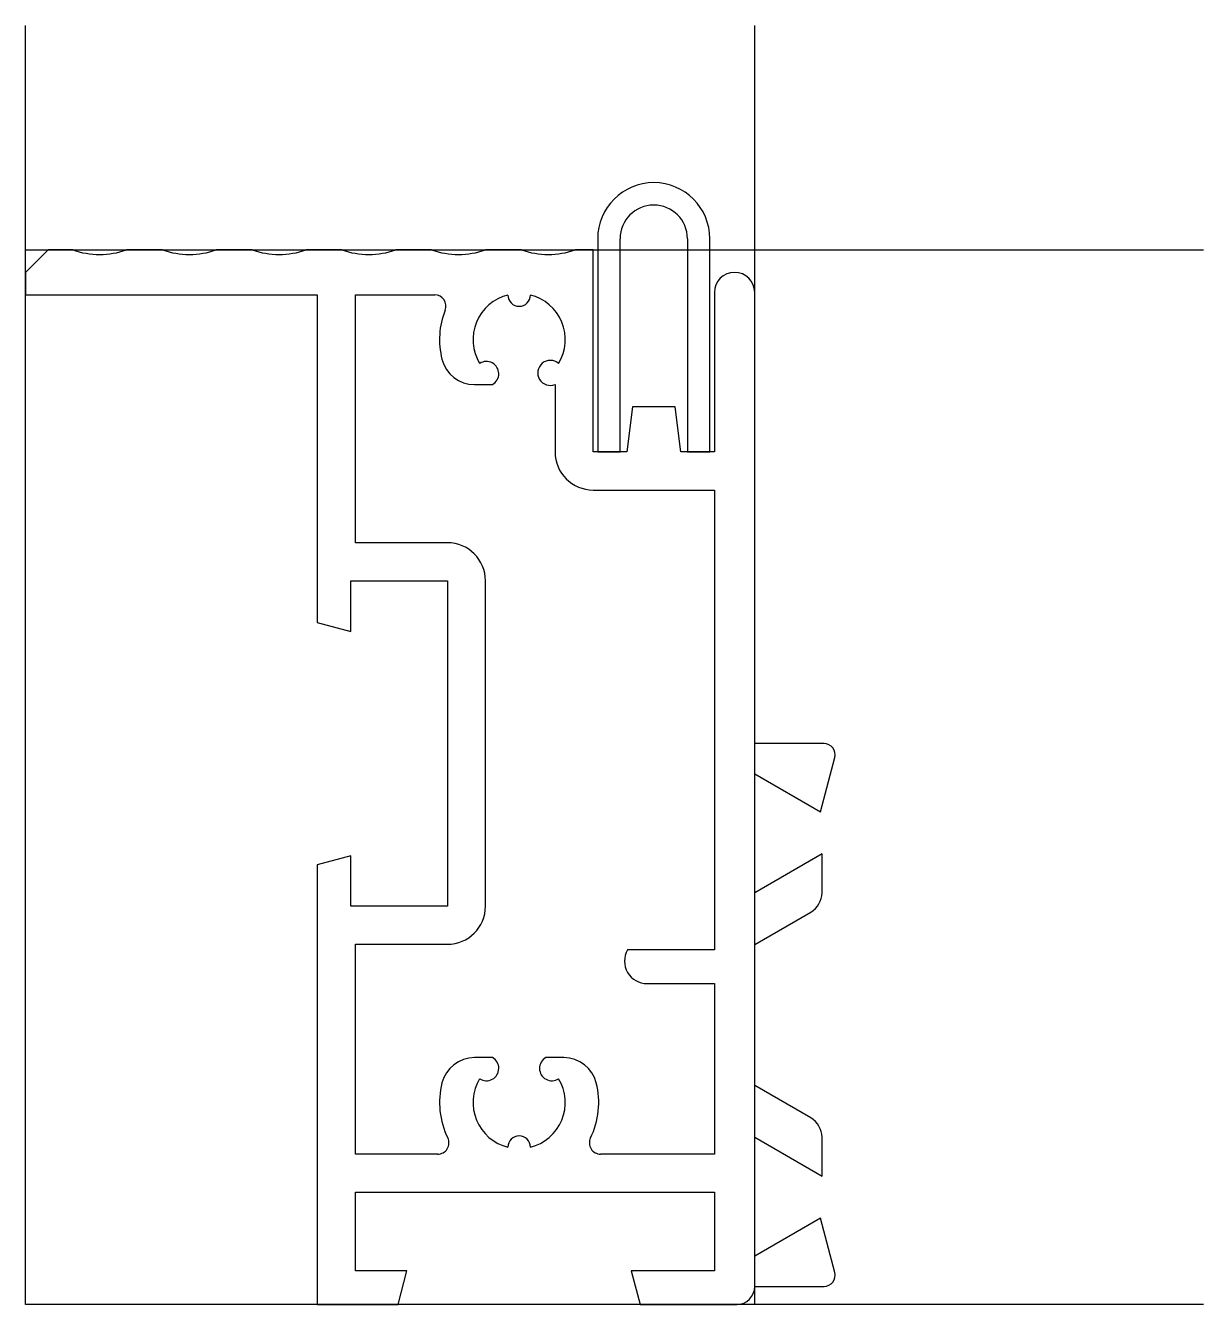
# Model space of a CAD drawing. Extents: x -32.5 to 20, y -47 to 10.
import ezdxf

# ---------------------------------------------------------------- set-up
doc = ezdxf.new("R2010")
doc.units = 0
doc.layers.get('0').update_dxf_attribs({"linetype": 'CONTINUOUS'})

msp = doc.modelspace()

# ---------------------------------------------------------------- linework, layer by layer
at = {"linetype": 'CONTINUOUS'}
for p, q in [((-32.5, -47), (-32.5, 10)), ((0, -47), (0, 10)), ((-32.5, 0), (20, 0)), ((-31.5, 0), (-32.5, -1)), ((-30.4, 0), (-31.5, 0)), ((-26.4, 0), (-28, 0)), ((-22.4, 0), (-24, 0)), ((-18.4, 0), (-20, 0)), ((-14.4, 0), (-16, 0)), ((-10.4, 0), (-12, 0)), ((-7.2, 0), (-8, 0)), ((-7.2, -9), (-7.2, 0)), ((-7, 0.5), (-7, -9)), ((-6, -9), (-6, 0.5)), ((-3, 0.5), (-3, -9)), ((-2, -9), (-2, 0.5)), ((-32.5, -1), (-32.5, -2)), ((-32.5, -2), (-19.5, -2)), ((-19.5, -2), (-19.5, -16.6)), ((-17.8, -13.05), (-17.8, -2)), ((-17.8, -2), (-14.26, -2)), ((-1.8, -1.9), (-1.8, -9)), ((0, -22), (0, -1.9)), ((-12.49, -6), (-11.69, -6)), ((-8.9, -6), (-8.9, -9)), ((-5.45, -7), (-5.7, -9)), ((-3.55, -7), (-5.45, -7)), ((-3.3, -9), (-3.55, -7)), ((-5.7, -9), (-7.2, -9)), ((-7, -9), (-6, -9)), ((-1.8, -9), (-3.3, -9)), ((-3, -9), (-2, -9)), ((-7.2, -10.7), (-1.8, -10.7)), ((-1.8, -10.7), (-1.8, -31.2)), ((-13.7, -13.05), (-17.8, -13.05)), ((-18, -17), (-18, -14.75)), ((-18, -14.75), (-13.7, -14.75)), ((-13.7, -14.75), (-13.7, -29.25)), ((-12, -29.25), (-12, -14.75)), ((-19.5, -16.6), (-18, -17)), ((3.09, -22), (0, -22)), ((2.93, -25.04), (3.57, -22.63)), ((0, -28.65), (0, -23.35)), ((0, -23.35), (2.93, -25.04)), ((-18, -27), (-19.5, -27.4)), ((-18, -29.25), (-18, -27)), ((3, -26.91), (0, -28.65)), ((3, -28.65), (3, -26.91)), ((-19.5, -27.4), (-19.5, -47)), ((-13.7, -29.25), (-18, -29.25)), ((0, -30.96), (2.5, -29.51)), ((-17.8, -40.3), (-17.8, -30.95)), ((-17.8, -30.95), (-13.7, -30.95)), ((-1.8, -31.2), (-5.67, -31.2)), ((0, -37.24), (0, -30.96)), ((-4.8, -32.7), (-1.8, -32.7)), ((-1.8, -32.7), (-1.8, -40.3)), ((-11.69, -36), (-12.49, -36)), ((-8.51, -36), (-9.31, -36)), ((2.5, -38.69), (0, -37.24)), ((0, -44.85), (0, -39.55)), ((0, -39.55), (3, -41.29)), ((3, -41.29), (3, -39.55)), ((-14.13, -40.3), (-17.8, -40.3)), ((-1.8, -40.3), (-6.87, -40.3)), ((-17.8, -45.5), (-17.8, -42)), ((-17.8, -42), (-1.8, -42)), ((-1.8, -42), (-1.8, -45.5)), ((2.93, -43.16), (0, -44.85)), ((3.57, -45.57), (2.93, -43.16)), ((-15.5, -45.5), (-17.8, -45.5)), ((-15.9, -47), (-15.5, -45.5)), ((-1.8, -45.5), (-5.5, -45.5)), ((-5.5, -45.5), (-5.1, -47)), ((0, -46.2), (3.09, -46.2)), ((20, -47), (-32.5, -47)), ((-19.5, -47), (-15.9, -47)), ((-5.1, -47), (-0.8, -47))]:
    msp.add_line(p, q, dxfattribs=at)
for centre, radius, start, end in [((-4.5, 0.5), 2.5, 0, 180), ((-4.5, 0.5), 1.5, 0, 180), ((-29.2, 3.479), 3.68, 250.9686, 289.0314), ((-25.2, 3.5), 3.7, 251.0754, 288.9246), ((-21.2, 3.5), 3.7, 251.0754, 288.9246), ((-17.2, 3.5), 3.7, 251.0754, 288.9246), ((-13.2, 3.5), 3.7, 251.0754, 288.9246), ((-9.2, 3.5), 3.7, 251.0754, 288.9246), ((-0.9, -1.9), 0.9, 0, 180), ((-14.262, -2.5), 0.5, 337.6655, 89.7146), ((-10.506, -3.999), 2.05, 103.9549, 211.1526), ((-10.5, -2.01), 0.5, 180, 0), ((-10.494, -3.999), 2.05, 328.8474, 76.0451), ((-10.499, -3.996), 3.55, 158.4063, 194.2447), ((-12.486, -4.5), 1.5, 194.2802, 269.8605), ((-11.958, -5.52), 0.55, 299.2142, 123.2497), ((-9.11, -5.481), 0.56, 48.6997, 291.9805), ((-7.2, -9), 1.7, 180, 270), ((-13.7, -14.75), 1.7, 0, 90), ((3.087, -22.5), 0.5, 344.929, 89.6789), ((2, -28.644), 1, 299.9988, 359.6542), ((-13.7, -29.25), 1.7, 270, 0), ((-4.804, -31.7), 1, 149.9995, 270.228), ((-12.486, -37.5), 1.5, 90.1395, 165.7198), ((-11.958, -36.48), 0.55, 236.7503, 60.7858), ((-9.042, -36.48), 0.55, 119.2142, 303.2497), ((-8.514, -37.5), 1.5, 14.2802, 89.8605), ((-10.506, -38.001), 2.05, 148.8474, 256.0451), ((-10.494, -38.001), 2.05, 283.9549, 31.1526), ((-10.499, -38.004), 3.55, 165.7533, 206.3621), ((-10.501, -38.004), 3.55, 333.6379, 14.2467), ((2, -39.556), 1, 0.3458, 60.0012), ((-14.129, -39.8), 0.5, 269.8852, 26.104), ((-10.5, -39.99), 0.5, 0, 180), ((-6.871, -39.8), 0.5, 153.896, 270.1148), ((3.087, -45.7), 0.5, 270.3211, 15.071), ((-0.8, -46.2), 0.8, 270, 0)]:
    msp.add_arc(centre, radius, start, end, dxfattribs=at)

doc.saveas('drawing.dxf')
